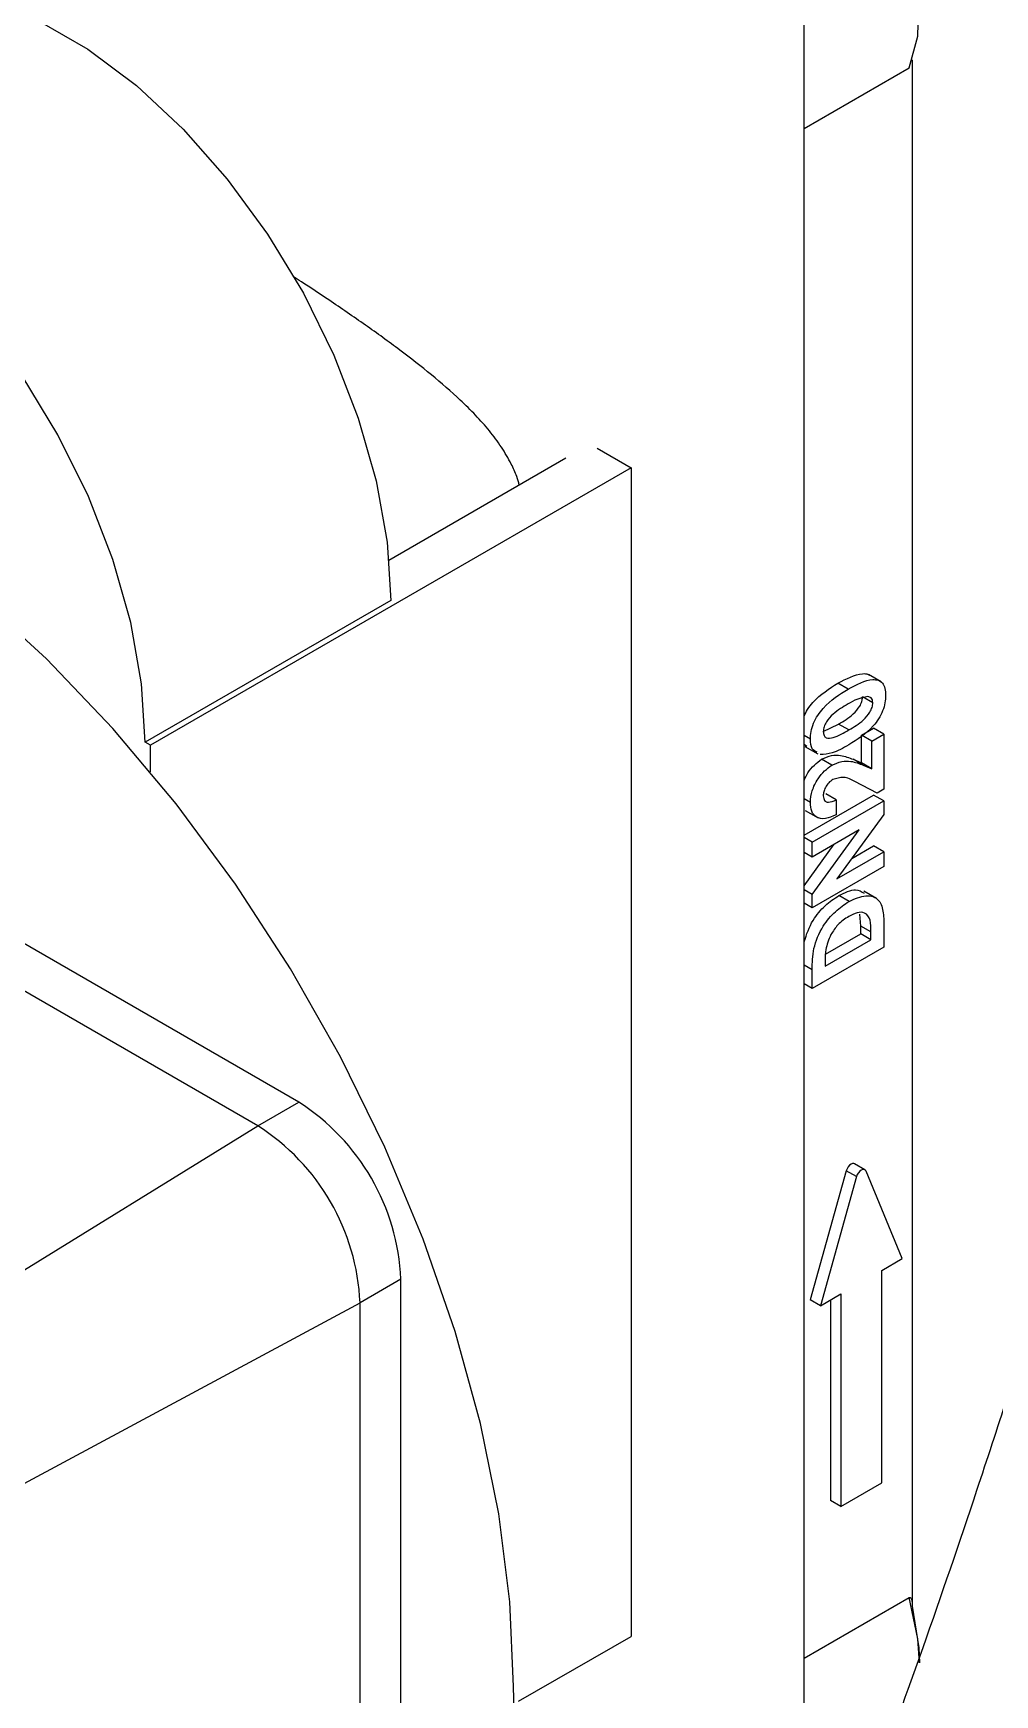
# Model space of a CAD drawing. Extents: x 75 to 2075, y 25 to 1460.
# Drawn here: x 1747.7 to 1795.2, y 798.8 to 880.9 of the extents above; entities that cross this region are included whole.
import ezdxf

# ---------------------------------------------------------------- set-up
doc = ezdxf.new("R2010")
doc.units = 0
doc.header["$LTSCALE"] = 5
doc.linetypes.add('SLD-KATı', pattern=[0])
doc.layers.get('0').update_dxf_attribs({"linetype": 'CONTINUOUS'})

msp = doc.modelspace()

# ---------------------------------------------------------------- linework, layer by layer
at = {"color": 7, "linetype": 'SLD-KATı'}
for p, q in [((1785.811, 785.431), (1785.811, 889.48)), ((1760.847, 828.035), (1671.954, 879.352)), ((1791.152, 879.542), (1791.152, 803.134)), ((1785.811, 876.153), (1791, 879.148)), ((1758.827, 826.868), (1669.933, 878.185)), ((1774.046, 859.853), (1765.305, 854.807)), ((1775.581, 860.348), (1777.262, 859.377)), ((1777.262, 859.377), (1753.523, 845.673)), ((1777.262, 859.377), (1777.262, 801.636)), ((1765.393, 852.817), (1753.271, 845.819)), ((1789.62, 848.806), (1788.989, 849.17)), ((1787.981, 848.442), (1787.476, 848.734)), ((1789.203, 847.767), (1788.698, 848.058)), ((1786.756, 846.353), (1787.516, 846.716)), ((1788.021, 846.424), (1787.516, 846.716)), ((1788.653, 846.168), (1789.242, 846.508)), ((1789.747, 846.217), (1789.242, 846.508)), ((1753.523, 845.673), (1753.271, 845.819)), ((1753.523, 844.35), (1753.523, 845.673)), ((1786.121, 845.969), (1785.811, 846.148)), ((1785.944, 845.612), (1785.811, 845.711)), ((1788.653, 844.794), (1788.653, 846.168)), ((1789.158, 845.877), (1788.653, 846.168)), ((1789.158, 845.877), (1789.747, 846.217)), ((1789.158, 844.503), (1789.158, 845.877)), ((1789.747, 846.217), (1789.747, 843.495)), ((1785.851, 845.602), (1786.483, 845.238)), ((1787.181, 844.683), (1786.676, 844.975)), ((1788.23, 844.976), (1788.653, 844.794)), ((1788.735, 844.685), (1788.23, 844.976)), ((1789.158, 844.503), (1788.653, 844.794)), ((1788.735, 844.685), (1789.158, 844.503)), ((1785.811, 841.23), (1789.242, 843.211)), ((1787.39, 842.972), (1786.885, 843.263)), ((1789.426, 843.309), (1788.312, 843.875)), ((1789.747, 842.919), (1789.242, 843.211)), ((1789.747, 843.495), (1789.426, 843.309)), ((1786.121, 842.846), (1785.811, 843.025)), ((1785.866, 842.441), (1786.498, 842.076)), ((1786.212, 840.878), (1789.747, 842.919)), ((1787.39, 842.972), (1787.39, 842.239)), ((1789.747, 842.919), (1789.747, 842.254)), ((1789.747, 842.254), (1787.428, 839.068)), ((1786.212, 840.878), (1785.811, 841.11)), ((1785.811, 838.728), (1787.301, 840.774)), ((1786.212, 838.293), (1788.538, 841.488)), ((1788.538, 841.488), (1786.212, 840.145)), ((1786.212, 840.145), (1786.212, 840.878)), ((1786.212, 840.145), (1785.811, 840.377)), ((1787.428, 839.068), (1789.747, 840.407)), ((1788.16, 840.074), (1789.242, 840.698)), ((1789.747, 840.407), (1789.242, 840.698)), ((1789.747, 840.407), (1789.747, 839.674)), ((1789.747, 839.674), (1786.212, 837.633)), ((1786.212, 838.293), (1785.811, 838.524)), ((1786.212, 837.633), (1786.212, 838.293)), ((1789.385, 838.1), (1788.753, 838.464)), ((1786.212, 837.633), (1785.811, 837.864)), ((1788.029, 837.949), (1787.524, 838.241)), ((1788.608, 836.737), (1788.561, 837.317)), ((1788.608, 836.354), (1788.608, 836.737)), ((1789.113, 836.445), (1788.608, 836.737)), ((1789.747, 836.633), (1789.747, 835.696)), ((1786.846, 834.754), (1789.113, 836.062)), ((1786.87, 835.351), (1788.608, 836.354)), ((1789.113, 836.062), (1788.608, 836.354)), ((1789.113, 836.062), (1789.113, 836.445)), ((1789.747, 835.696), (1786.212, 833.655)), ((1786.846, 835.034), (1786.846, 834.754)), ((1786.212, 833.655), (1786.212, 834.578)), ((1786.212, 833.655), (1785.811, 833.886)), ((1758.827, 826.868), (1760.847, 828.035)), ((1736.041, 812.796), (1758.827, 826.868)), ((1787.893, 824.646), (1786.108, 818.262)), ((1788.398, 824.355), (1786.613, 817.971)), ((1788.398, 824.355), (1787.893, 824.646)), ((1788.812, 824.695), (1788.307, 824.987)), ((1790.654, 820.303), (1788.869, 824.627)), ((1789.644, 819.72), (1790.654, 820.303)), ((1789.644, 809.222), (1789.644, 819.72)), ((1765.898, 819.286), (1763.877, 818.12)), ((1765.898, 737.632), (1765.898, 819.286)), ((1739.56, 805.029), (1763.877, 818.12)), ((1763.877, 736.466), (1763.877, 818.12)), ((1786.613, 817.971), (1786.108, 818.262)), ((1786.613, 817.971), (1787.623, 818.554)), ((1787.118, 818.262), (1787.118, 808.347)), ((1787.623, 818.554), (1787.623, 808.055)), ((1787.623, 808.055), (1789.644, 809.222)), ((1787.623, 808.055), (1787.118, 808.347)), ((1785.811, 800.56), (1791, 803.555)), ((1771.706, 798.429), (1777.262, 801.636))]:
    msp.add_line(p, q, dxfattribs=at)
at = {"color": 8, "linetype": 'SLD-KATı'}
msp.add_line((1786.212, 834.578), (1785.811, 834.81), dxfattribs=at)
at = {"color": 7, "linetype": 'SLD-KATı', "flags": 128}
for points in [[(1791, 879.148), (1791.425, 880.706), (1791.483, 882.539), (1791.173, 884.551), (1790.51, 886.638), (1789.529, 888.69), (1788.281, 890.6), (1787.295, 891.784)], [(1737.803, 881.943), (1739.153, 882.556), (1741.149, 882.976), (1743.325, 882.93), (1745.634, 882.419), (1748.022, 881.456), (1750.438, 880.061), (1752.827, 878.267), (1755.135, 876.112), (1757.311, 873.645), (1759.307, 870.922), (1761.078, 868.002), (1762.584, 864.952), (1763.792, 861.839), (1764.675, 858.733), (1765.212, 855.703), (1765.393, 852.817)], [(1753.271, 845.819), (1753.09, 848.705), (1752.553, 851.735), (1751.67, 854.841), (1750.462, 857.954), (1748.956, 861.004), (1747.185, 863.924), (1745.19, 866.647), (1743.013, 869.114), (1740.705, 871.269), (1738.316, 873.064), (1735.901, 874.458), (1733.512, 875.421), (1731.204, 875.932), (1729.027, 875.978), (1727.031, 875.559), (1725.26, 874.684), (1723.754, 873.372), (1722.547, 871.654), (1721.664, 869.566), (1721.126, 867.157), (1720.946, 864.48)], [(1771.454, 799.161), (1771.272, 803.344), (1770.727, 807.693), (1769.827, 812.162), (1768.579, 816.703), (1766.998, 821.268), (1765.101, 825.809), (1762.906, 830.278), (1760.438, 834.627), (1757.723, 838.81), (1754.789, 842.783), (1751.668, 846.504), (1748.392, 849.933), (1744.997, 853.034), (1741.518, 855.775), (1737.993, 858.125), (1734.458, 860.061), (1730.951, 861.561), (1727.509, 862.61), (1724.17, 863.196), (1720.967, 863.314), (1717.935, 862.962), (1715.107, 862.144), (1712.825, 861.054)], [(1788.307, 824.987), (1788.271, 825.001), (1788.203, 824.999), (1788.128, 824.969), (1788.054, 824.913), (1787.986, 824.836), (1787.93, 824.744), (1787.893, 824.646)], [(1788.869, 824.627), (1788.832, 824.681), (1788.776, 824.709), (1788.708, 824.708), (1788.634, 824.678), (1788.559, 824.621), (1788.491, 824.544), (1788.435, 824.452), (1788.398, 824.355)], [(1791.505, 800.321), (1791.425, 801.508), (1791, 803.555)], [(1791.152, 803.134), (1791.482, 801.069), (1791.505, 800.321)]]:
    msp.add_lwpolyline(points, dxfattribs=at)
at = {"color": 7, "linetype": 'SLD-KATı'}
for centre, radius, start, end in [((1754.932, 818.787), 10.977, 2.60548, 57.39452), ((1752.912, 817.621), 10.977, 2.60548, 57.39452), ((1743.192, 797.638), 28.303, 323.34554, 3.08562)]:
    msp.add_arc(centre, radius, start, end, dxfattribs=at)
for points, knots in [([(1771.744, 858.525), (1771.704, 858.666), (1771.6, 859.025), (1771.313, 859.657), (1770.872, 860.414), (1770.273, 861.214), (1769.59, 861.983), (1768.653, 862.91), (1767.42, 863.981), (1765.847, 865.208), (1764.15, 866.435), (1762.51, 867.558), (1761.306, 868.36), (1760.706, 868.748), (1760.569, 868.836)], [0, 0, 0, 0, 0.031848, 0.080459, 0.150941, 0.222015, 0.294385, 0.367043, 0.49251, 0.618872, 0.747909, 0.877918, 0.972279, 1, 1, 1, 1]), ([(1787.476, 848.734), (1787.896, 848.952), (1788.421, 849.226), (1788.926, 849.21), (1789.019, 849.139), (1789.043, 849.12)], [0, 0, 0, 0, 0.744982, 0.932345, 1, 1, 1, 1]), ([(1785.811, 847.111), (1785.865, 847.222), (1785.982, 847.466), (1786.519, 848.138), (1787.051, 848.469), (1787.476, 848.734)], [0, 0, 0, 0, 0.142901, 0.315155, 1, 1, 1, 1]), ([(1786.121, 845.969), (1786.128, 846.094), (1786.14, 846.344), (1786.268, 846.756), (1786.477, 847.153), (1787.018, 847.848), (1787.553, 848.178), (1787.981, 848.442)], [0, 0, 0, 0, 0.125414, 0.250643, 0.375848, 0.501286, 1, 1, 1, 1]), ([(1787.981, 848.442), (1788.406, 848.67), (1788.938, 848.955), (1789.481, 848.899), (1789.699, 848.758), (1789.821, 848.488), (1789.832, 848.253), (1789.838, 848.136)], [0, 0, 0, 0, 0.4988088, 0.6242586, 0.74943, 0.8745754, 1, 1, 1, 1]), ([(1789.838, 848.136), (1789.832, 848.013), (1789.821, 847.768), (1789.703, 847.36), (1789.497, 846.968), (1788.968, 846.275), (1788.438, 845.948), (1788.014, 845.687)], [0, 0, 0, 0, 0.125473, 0.250736, 0.375994, 0.501445, 1, 1, 1, 1]), ([(1787.981, 847.709), (1787.731, 847.563), (1787.356, 847.345), (1786.947, 846.906), (1786.779, 846.583), (1786.763, 846.43), (1786.756, 846.354)], [0, 0, 0, 0, 0.501448, 0.750378, 0.875297, 1, 1, 1, 1]), ([(1787.516, 846.716), (1787.761, 846.859), (1788.128, 847.073), (1788.525, 847.517), (1788.678, 847.835), (1788.692, 847.984), (1788.698, 848.058)], [0, 0, 0, 0, 0.501409, 0.750151, 0.875083, 1, 1, 1, 1]), ([(1788.961, 848.074), (1788.783, 848.043), (1788.465, 847.988), (1788.129, 847.795), (1787.981, 847.709)], [0, 0, 0, 0, 0.558417, 1, 1, 1, 1]), ([(1788.021, 846.424), (1788.266, 846.567), (1788.633, 846.781), (1789.03, 847.225), (1789.183, 847.543), (1789.197, 847.692), (1789.203, 847.767)], [0, 0, 0, 0, 0.501409, 0.750151, 0.875083, 1, 1, 1, 1]), ([(1789.203, 847.767), (1789.2, 847.816), (1789.193, 847.916), (1789.114, 848.038), (1789.019, 848.06), (1788.961, 848.074)], [0, 0, 0, 0, 0.280266, 0.560445, 1, 1, 1, 1]), ([(1786.449, 845.321), (1786.359, 845.365), (1786.15, 845.468), (1786.132, 845.788), (1786.121, 845.969)], [0, 0, 0, 0, 0.434241, 1, 1, 1, 1]), ([(1788.014, 845.687), (1787.739, 845.531), (1787.247, 845.252), (1786.799, 845.221), (1786.602, 845.207)], [0, 0, 0, 0, 0.5610959, 1, 1, 1, 1]), ([(1786.756, 846.354), (1786.763, 846.283), (1786.778, 846.143), (1786.939, 845.989), (1787.38, 846.061), (1787.765, 846.279), (1788.021, 846.424)], [0, 0, 0, 0, 0.124897, 0.249662, 0.498629, 1, 1, 1, 1]), ([(1785.811, 843.926), (1785.867, 844.054), (1785.992, 844.341), (1786.313, 844.714), (1786.555, 844.888), (1786.676, 844.975)], [0, 0, 0, 0, 0.289128, 0.644807, 1, 1, 1, 1]), ([(1786.676, 844.975), (1786.841, 845.047), (1787.172, 845.193), (1787.705, 845.183), (1788.031, 845.055), (1788.23, 844.976)], [0, 0, 0, 0, 0.2794397, 0.5594748, 1, 1, 1, 1]), ([(1787.181, 844.683), (1787.346, 844.756), (1787.677, 844.901), (1788.21, 844.891), (1788.536, 844.763), (1788.735, 844.685)], [0, 0, 0, 0, 0.27944, 0.559475, 1, 1, 1, 1]), ([(1786.121, 842.846), (1786.137, 843.037), (1786.169, 843.417), (1786.461, 843.987), (1786.814, 844.423), (1787.059, 844.597), (1787.181, 844.683)], [0, 0, 0, 0, 0.2797479, 0.5589635, 0.7796327, 1, 1, 1, 1]), ([(1788.312, 843.875), (1788.138, 843.974), (1787.83, 844.15), (1787.41, 844.029), (1787.226, 843.976)], [0, 0, 0, 0, 0.562478, 1, 1, 1, 1]), ([(1787.226, 843.976), (1787.157, 843.928), (1787.018, 843.832), (1786.86, 843.6), (1786.768, 843.366), (1786.76, 843.236), (1786.756, 843.171)], [0, 0, 0, 0, 0.2798411, 0.559185, 0.7793911, 1, 1, 1, 1]), ([(1787.39, 842.239), (1787.211, 842.157), (1786.852, 841.994), (1786.417, 842.067), (1786.157, 842.376), (1786.133, 842.689), (1786.121, 842.846)], [0, 0, 0, 0, 0.280638, 0.559928, 0.779782, 1, 1, 1, 1]), ([(1786.756, 843.171), (1786.77, 843.083), (1786.799, 842.907), (1787.046, 842.819), (1787.26, 842.914), (1787.39, 842.972)], [0, 0, 0, 0, 0.278755, 0.559273, 1, 1, 1, 1]), ([(1787.524, 838.241), (1787.818, 838.389), (1788.306, 838.634), (1788.647, 838.438), (1788.782, 838.36)], [0, 0, 0, 0, 0.601911, 1, 1, 1, 1]), ([(1785.811, 835.958), (1785.934, 836.322), (1786.157, 836.987), (1786.844, 837.787), (1787.297, 838.09), (1787.524, 838.241)], [0, 0, 0, 0, 0.377039, 0.688244, 1, 1, 1, 1]), ([(1786.212, 834.578), (1786.214, 834.918), (1786.218, 835.593), (1786.67, 836.689), (1787.345, 837.494), (1787.801, 837.798), (1788.029, 837.949)], [0, 0, 0, 0, 0.281479, 0.558724, 0.779167, 1, 1, 1, 1]), ([(1788.029, 837.949), (1788.313, 838.079), (1788.878, 838.338), (1789.541, 838.111), (1789.75, 837.404), (1789.748, 836.891), (1789.747, 836.633)], [0, 0, 0, 0, 0.280256, 0.558957, 0.778322, 1, 1, 1, 1]), ([(1788.018, 837.21), (1787.831, 837.089), (1787.499, 836.873), (1787.242, 836.483), (1787.13, 836.312)], [0, 0, 0, 0, 0.5603, 1, 1, 1, 1]), ([(1789.113, 836.445), (1789.113, 836.651), (1789.115, 837.058), (1788.853, 837.428), (1788.433, 837.421), (1788.156, 837.28), (1788.018, 837.21)], [0, 0, 0, 0, 0.281796, 0.55844, 0.778854, 1, 1, 1, 1]), ([(1787.13, 836.312), (1787.031, 836.062), (1786.854, 835.614), (1786.849, 835.212), (1786.846, 835.034)], [0, 0, 0, 0, 0.557302, 1, 1, 1, 1]), ([(1797.308, 818.001), (1796.327, 814.948), (1794.512, 809.294), (1791.827, 801.466), (1789.453, 794.865), (1787.374, 789.361), (1785.587, 784.831), (1783.357, 779.399), (1780.417, 772.678), (1776.738, 765.112), (1772.93, 758.309), (1769.537, 752.846), (1766.969, 749.8), (1765.898, 748.53)], [0, 0, 0, 0, 0.12677, 0.23482, 0.326166, 0.402596, 0.465673, 0.516869, 0.632186, 0.751781, 0.843559, 0.934784, 1, 1, 1, 1]), ([(1765.898, 739.315), (1767.006, 740.249), (1769.566, 742.405), (1773.018, 746.65), (1776.514, 751.601), (1779.984, 757.344), (1783.208, 763.395), (1786.244, 769.711), (1788.536, 774.866), (1790.484, 779.482), (1792.252, 783.842), (1794.37, 789.307), (1796.857, 796.062), (1799.728, 804.274), (1801.678, 810.267), (1802.741, 813.533)], [0, 0, 0, 0, 0.05328, 0.123011, 0.194652, 0.269061, 0.360839, 0.437997, 0.518172, 0.561969, 0.617136, 0.68663, 0.772179, 0.87584, 1, 1, 1, 1]), ([(1791, 803.555), (1791.007, 803.559), (1791.023, 803.566), (1791.049, 803.561), (1791.084, 803.533), (1791.142, 803.405), (1791.147, 803.252), (1791.152, 803.134)], [0, 0, 0, 0, 0.042646, 0.095627, 0.183816, 0.372391, 1, 1, 1, 1])]:
    msp.add_open_spline(points, degree=3, knots=knots, dxfattribs=at)

doc.saveas('drawing.dxf')
